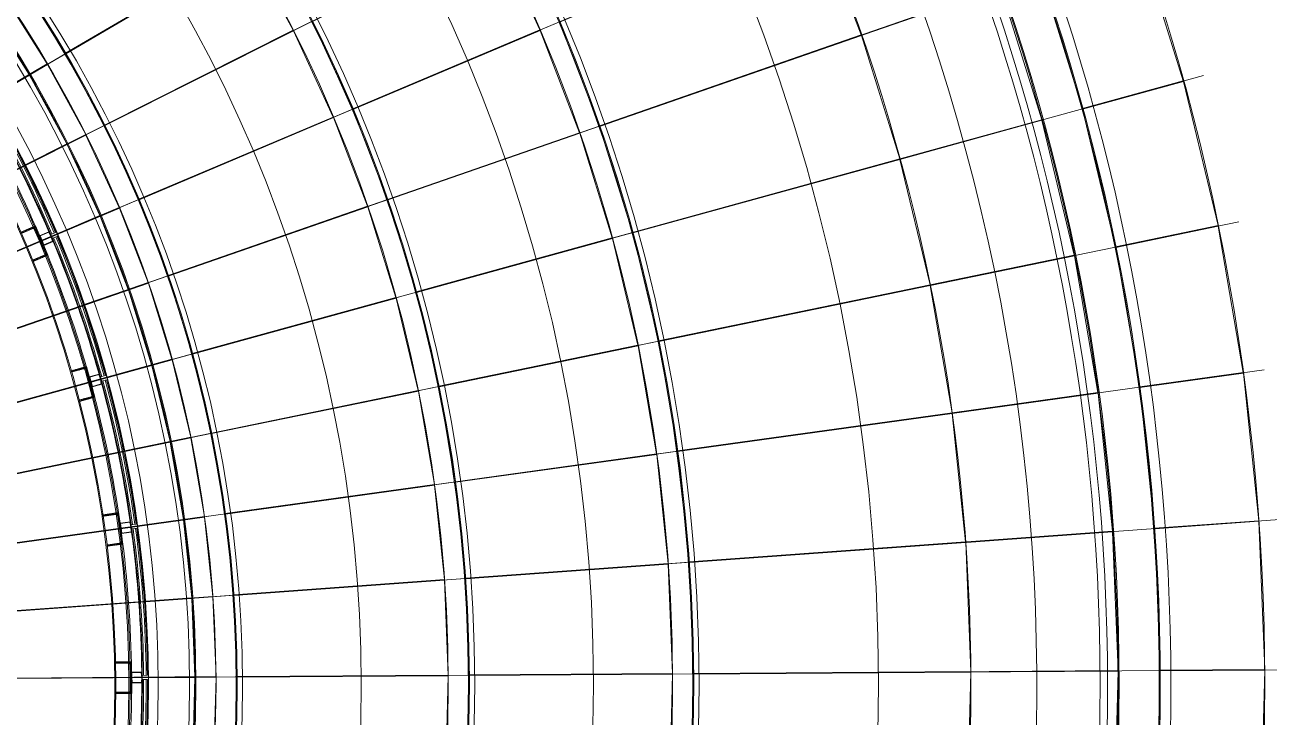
# Model space of a CAD drawing. Header units: millimetres. Extents: x 930469 to 1523124, y -120375 to 411163.
# Drawn here: x 1354716 to 1360609, y 197223 to 200500 of the extents above; entities that cross this region are included whole.
import ezdxf

# ---------------------------------------------------------------- set-up
doc = ezdxf.new("R2010")
doc.units = ezdxf.units.MM
doc.set_wipeout_variables(frame=1)
doc.linetypes.add('XREF HIEN TRANG$0$DASHED', pattern=[1.13, 0.75, -0.38])
for name, color, linetype, lineweight in [('DANCU', 8, 'Continuous', 0), ('XREF HIEN TRANG$0$CONGNGAM', 8, 'XREF HIEN TRANG$0$DASHED', 0), ('Xref Mat bang mai$0$KCS_HATCH', 8, 'Continuous', 0), ('Xref Mat bang mai$0$KCS_STEEL', 8, 'Continuous', 0), ('Xref Mat bang mai$0$MANH', 8, 'Continuous', 0), ('Xref Mat bang mai$0$S02_Text and Symbol', 8, 'Continuous', 0), ('Xref Mat bang mai$0$TA1-Hatch', 8, 'Continuous', 0), ('Xref Mat bang mai$0$TA1-KhungNhom', 8, 'Continuous', 0), ('Xref Mat bang mai$0$TA1-ThepHinh', 8, 'Continuous', 0), ('Xref Mat bang mai$0$TA1-TimTruc', 8, 'Continuous', 0), ('Xref Mat bang mai$0$Xref chi tiet cua$0$Glass', 8, 'Continuous', 0)]:
    doc.layers.add(name, color=color, linetype=linetype, lineweight=lineweight)

# ---------------------------------------------------------------- blocks, each defined once
blk = doc.blocks.new('Xref Mat bang mai$0$U-150x75x6.5')
at = {"layer": 'Xref Mat bang mai$0$KCS_HATCH'}
h = blk.add_hatch(dxfattribs=at)
h.set_pattern_fill('ANSI33', color=256, scale=30)
h.set_pattern_definition([(45, (-403158.722, -1469429.1734), (-5.30330086, 5.30330086), []), (45, (-403153.419, -1469429.1734), (-5.30330086, 5.30330086), [3.75, -1.875])])
edge = h.paths.add_edge_path()
edge.add_arc((71.7, 71.7), 3.25, 270, 360)
edge.add_line((75, 71.7), (75, 75))
edge.add_line((75, 75), (0, 75))
edge.add_line((0, 75), (0, -75))
edge.add_line((0, -75), (75, -75))
edge.add_line((75, -75), (75, -71.8))
edge.add_arc((71.7, -71.8), 3.25, 0, 90)
edge.add_line((71.7, -68.5), (16.5, -68.5))
edge.add_arc((16.5, -58.5), 10, 180, 270, ccw=False)
edge.add_line((6.5, -58.5), (6.5, 58.5))
edge.add_arc((16.5, 58.5), 10, 90, 180, ccw=False)
edge.add_line((16.5, 68.5), (71.7, 68.5))
at = {"layer": 'Xref Mat bang mai$0$KCS_STEEL', "ltscale": 300}
blk.add_lwpolyline([(71.7, 68.5, 0.414214), (75, 71.7), (75, 75), (0, 75), (0, -75), (75, -75), (75, -71.8, 0.414214), (71.7, -68.5), (16.5, -68.5, -0.414214), (6.5, -58.5), (6.5, 58.5, -0.414214), (16.5, 68.5)], format="xyb", close=True, dxfattribs=at)
at = {"layer": 'Xref Mat bang mai$0$TA1-TimTruc', "ltscale": 100}
blk.add_lwpolyline([(-100, 0), (175, 0)], dxfattribs=at)
blk = doc.blocks.new('Xref Mat bang mai$0$Khungnhom-mb')
at = {"layer": 'Xref Mat bang mai$0$TA1-KhungNhom'}
for points in [[(0, 0), (15.2, 19.8), (-22.9, 49.1), (-39.7, 30.4)], [(-1.6, 1.2), (12.4, 19.5), (-22.6, 46.3), (-38.1, 29.2)]]:
    blk.add_lwpolyline(points, dxfattribs=at)
at = {"layer": 'Xref Mat bang mai$0$TA1-TimTruc', "ltscale": 10}
blk.add_lwpolyline([(-59.5, 45.7), (19.8, -15.2)], dxfattribs=at)
blk = doc.blocks.new('Xref Mat bang mai$0$VKcong-dot1')
at = {"layer": 'Xref Mat bang mai$0$TA1-KhungNhom'}
for points in [[(534, 1024, 0.031352), (-32, 43.6)], [(573.9, 997.3, 0.031344), (11.1, 22.4, 0.030921)]]:
    blk.add_lwpolyline(points, format="xyb", dxfattribs=at)
at = {"layer": 'Xref Mat bang mai$0$Xref chi tiet cua$0$Glass'}
blk.add_lwpolyline([(539.9, 1038.1, 0.032183), (-41.3, 31.5), (-62.8, 42.1, -0.032184), (519.9, 1051.5), (539.9, 1038.1)], format="xyb", dxfattribs=at)
for radius, start, end in [(9056.5, 146.31326, 153.68674), (9044.5, 146.31335, 153.68665)]:
    blk.add_arc((8060.6, -3975.1), radius, start, end, dxfattribs=at)
at = {"layer": 'Xref Mat bang mai$0$TA1-KhungNhom', "extrusion": (0, 0, -1), "zscale": -0.9999999999999997, "rotation": 251.2499999478346}
blk.add_blockref('Xref Mat bang mai$0$Khungnhom-mb', (-587.8, 1018.1), dxfattribs=at)
at = {"layer": 'Xref Mat bang mai$0$TA1-KhungNhom', "extrusion": (0, 0, -1), "xscale": -0.9999999999999999, "zscale": -0.9999999999999999, "rotation": 348.7500000521787}
blk.add_blockref('Xref Mat bang mai$0$Khungnhom-mb', (0, 0), dxfattribs=at)
blk = doc.blocks.new('Xref Mat bang mai$0$B11')
at = {"layer": 'Xref Mat bang mai$0$MANH', "ltscale": 500}
for points in [[(8093.3, -4268.5, 0.247547), (8093.3, 4268.5), (8570, 4543.7, -0.248699), (8570, -4543.7)], [(7096.6, 3693.1, -0.244629), (7096.6, -3693.1), (7746.7, -4068.4, 0.246619), (7746.7, 4068.4)]]:
    blk.add_lwpolyline(points, format="xyb", close=True, dxfattribs=at)
at = {"layer": 'Xref Mat bang mai$0$MANH'}
for points in [[(8585.8, 2916.1), (9549.3, 3243.1), (9317.9, 3858), (8377.9, 3468.6)], [(9739.7, 3304.6), (10208.4, 3463.7), (10412.3, 2791.5), (9934.2, 2663.4)], [(8586.8, 2913.2), (9550.3, 3240.3), (9741, 2611.6), (8758.1, 2348.3)], [(10087.1, 2008), (10572.6, 2104.5), (10413.1, 2788.6), (9934.9, 2660.5)], [(8893, 1770.5), (9890.9, 1969), (9741.8, 2608.7), (8758.9, 2345.4)], [(10087.7, 2005), (10573.2, 2101.6), (10687.6, 1408.6), (10196.8, 1343.9)], [(8893.6, 1767.5), (9891.5, 1966), (9998.5, 1317.8), (8989.7, 1185)], [(10262.9, 674.2), (10756.8, 706.5), (10688, 1405.6), (10197.2, 1341)], [(9048, 594.5), (10063.3, 661.1), (9998.9, 1314.9), (8990.1, 1182.1)], [(9048.2, 591.5), (10063.5, 658.1), (10085, 1.5), (9067.5, 1.5)], [(10263.1, 671.2), (10757, 703.5), (10780, 1.5), (10285, 1.5)], [(9048.2, -591.5), (10063.5, -658.1), (10085, -1.5), (9067.5, -1.5)], [(10263.1, -671.2), (10757, -703.5), (10780, -1.5), (10285, -1.5)]]:
    blk.add_lwpolyline(points, close=True, dxfattribs=at)
at = {"layer": 'Xref Mat bang mai$0$MANH', "ltscale": 200}
for points in [[(8586.3, 2914.7), (10302.6, 3497.3)], [(10509.3, 2816), (8758.5, 2346.8)], [(10670.9, 2122.6), (8893.3, 1769)], [(10786.9, 1420.1), (8989.9, 1183.5)], [(9048.1, 593), (10856.7, 711.6)], [(10880, 0), (9067.5, 0)]]:
    blk.add_lwpolyline(points, dxfattribs=at)
at = {"layer": 'Xref Mat bang mai$0$MANH', "ltscale": 50}
for radius in [10780, 10285, 10085, 9067.5]:
    blk.add_circle((0, 0), radius, dxfattribs=at)
at = {"layer": 'Xref Mat bang mai$0$MANH'}
for radius in [10335, 10280, 10090, 10035, 9114, 8907.5]:
    blk.add_circle((0, 0), radius, dxfattribs=at)
at = {"layer": 'Xref Mat bang mai$0$MANH', "ltscale": 500}
blk.add_circle((0, 0), 10000, dxfattribs=at)
at = {"layer": 'Xref Mat bang mai$0$MANH', "ltscale": 300}
for radius in [8950, 7600, 6500, 5400]:
    blk.add_circle((0, 0), radius, dxfattribs=at)
at = {"layer": 'Xref Mat bang mai$0$MANH', "ltscale": 200}
for radius in [8912.5, 7700]:
    blk.add_circle((0, 0), radius, dxfattribs=at)
blk.add_arc((0, 0), 9037.5, 151.1184, 148.8816, dxfattribs=at)
at = {"layer": 'Xref Mat bang mai$0$MANH', "ltscale": 500}
blk.add_arc((0, 0), 7685, 331.1184, 28.8816, dxfattribs=at)
at = {"layer": 'Xref Mat bang mai$0$MANH', "xscale": -1}
for name, p, rotation in [('Xref Mat bang mai$0$VKcong-dot1', (8510.5, 2888.9), 352.4999995140803), ('Xref Mat bang mai$0$U-150x75x6.5', (8510.5, 2888.9), 18.75000111091301), ('Xref Mat bang mai$0$U-150x75x6.5', (8814.8, 1753.4), 11.25000107619753), ('Xref Mat bang mai$0$VKcong-dot1', (8968.3, 587.8), 337.4999994446617)]:
    blk.add_blockref(name, p, dxfattribs=dict(at, rotation=rotation))
at = {"layer": 'Xref Mat bang mai$0$MANH'}
for name, p, rotation in [('Xref Mat bang mai$0$VKcong-dot1', (8510.5, 2888.9), 225.0000027078825), ('Xref Mat bang mai$0$U-150x75x6.5', (8968.3, 587.8), 183.7500010416191), ('Xref Mat bang mai$0$VKcong-dot1', (8968.3, 587.8), 210.0000009720759)]:
    blk.add_blockref(name, p, dxfattribs=dict(at, rotation=rotation))
blk = doc.blocks.new('Xref Mat bang mai$0$VKcong-dot2')
at = {"layer": 'Xref Mat bang mai$0$TA1-KhungNhom'}
for radius, start, end in [(7623, 135.18788, 142.31212), (7575, 135.18909, 142.31091)]:
    blk.add_arc((6009.7, -4611.4), radius, start, end, dxfattribs=at)
at = {"layer": 'Xref Mat bang mai$0$Xref chi tiet cua$0$Glass'}
for points in [[(593.2, 790.9), (610.2, 774)], [(-53.4, 53.6), (-34.4, 39)]]:
    blk.add_lwpolyline(points, dxfattribs=at)
for radius, start, end in [(7650, 135.0749, 142.4251), (7644, 135.07496, 142.42504), (7632, 135.07507, 142.42493), (7626, 135.07513, 142.42487)]:
    blk.add_arc((6009.7, -4611.4), radius, start, end, dxfattribs=at)
at = {"layer": 'Xref Mat bang mai$0$TA1-KhungNhom', "xscale": -0.9999999999999998, "rotation": 97.50000000006648}
blk.add_blockref('Xref Mat bang mai$0$Khungnhom-mb', (653.3, 745), dxfattribs=at)
at = {"layer": 'Xref Mat bang mai$0$TA1-KhungNhom'}
blk.add_blockref('Xref Mat bang mai$0$Khungnhom-mb', (0, 0), dxfattribs=at)
blk = doc.blocks.new('Xref Mat bang mai$0$DamChinh-MB-Catdot2')
at = {"layer": 'Xref Mat bang mai$0$TA1-Hatch'}
h = blk.add_hatch(dxfattribs=at)
h.set_pattern_fill('ANSI31', color=256, scale=20, angle=30)
h.set_pattern_definition([(75, (-503943.2397, -1398710.1001), (-2.4148145657, 0.6470476128), [])])
edge = h.paths.add_edge_path()
edge.add_line((931.1, -542.1), (294.2, -174.4))
edge.add_arc((6490.9, -3747.5), 7153, 150.03124, 151.20159)
edge.add_line((222.5, -301.7), (204.9, -291.5))
edge.add_arc((6490.9, -3747.5), 7173.4, 148.80182, 151.19818, ccw=False)
edge.add_line((354.9, -31.7), (372.5, -41.9))
edge.add_arc((6490.9, -3747.5), 7153, 148.79841, 149.96876)
edge.add_line((298.1, -167.6), (935, -535.3))
edge.add_arc((6490.9, -3747.5), 6417.6, 148.6607, 149.96518, ccw=False)
edge.add_line((1009.5, -409.7), (1026.3, -419.4))
edge.add_arc((6490.9, -3747.5), 6398.2, 148.65664, 151.34336)
edge.add_line((876.3, -679.2), (859.5, -669.5))
edge.add_arc((6490.9, -3747.5), 6417.6, 150.03482, 151.3393, ccw=False)
h = blk.add_hatch(dxfattribs=at)
h.set_pattern_fill('ANSI33', color=256, scale=20, angle=30)
h.set_pattern_definition([(75, (-503943.2397, -1398710.1), (-4.829629131, 1.294095226), []), (75, (-503940.178, -1398708.3324), (-4.829629131, 1.294095226), [2.5, -1.25])])
edge = h.paths.add_edge_path()
edge.add_arc((6490.9, -3747.5), 7092.9, 150.0315, 151.21177, ccw=False)
edge.add_line((346.3, -204.4), (358.7, -211.6))
edge.add_arc((6490.9, -3747.5), 7078.5, 150.03157, 151.21424)
edge.add_line((287, -338.9), (274.6, -331.7))
edge = h.paths.add_edge_path()
edge.add_line((362.6, -204.9), (350.2, -197.7))
edge.add_arc((6490.9, -3747.5), 7092.9, 148.78823, 149.9685, ccw=False)
edge.add_line((424.6, -71.9), (437, -79.1))
edge.add_arc((6490.9, -3747.5), 7078.5, 148.78576, 149.96843)
at = {"layer": 'Xref Mat bang mai$0$TA1-ThepHinh', "ltscale": 500}
for p, q in [((354.9, -31.7), (76.3, 129.2)), ((424.6, -71.9), (372.5, -41.9)), ((739.8, -253.9), (437, -79.1)), ((204.9, -291.5), (-73.7, -130.7)), ((274.6, -331.7), (222.5, -301.7)), ((589.8, -513.7), (287, -338.9))]:
    blk.add_line(p, q, dxfattribs=at)
at = {"layer": 'Xref Mat bang mai$0$TA1-ThepHinh'}
for points in [[(931.1, -542.1), (294.2, -174.4, 0.005107), (222.5, -301.7), (204.9, -291.5, -0.010457), (354.9, -31.7), (372.5, -41.9, 0.005107), (298.1, -167.6), (935, -535.3, -0.005692), (1009.5, -409.7), (1026.3, -419.4, 0.011724), (876.3, -679.2), (859.5, -669.5, -0.005692), (931.1, -542.1)], [(274.6, -331.7, -0.00515), (346.3, -204.4), (358.7, -211.6, 0.00516), (287, -338.9), (274.6, -331.7)]]:
    blk.add_lwpolyline(points, format="xyb", dxfattribs=at)
blk.add_lwpolyline([(362.6, -204.9), (350.2, -197.7, -0.00515), (424.6, -71.9), (437, -79.1, 0.00516)], format="xyb", close=True, dxfattribs=at)
at = {"layer": 'Xref Mat bang mai$0$TA1-ThepHinh', "ltscale": 500}
for points in [[(665.3, -379.6, -0.005428), (739.8, -253.9), (1009.5, -409.7)], [(661.4, -386.4, 0.005428), (589.8, -513.7), (859.5, -669.5)]]:
    blk.add_lwpolyline(points, format="xyb", dxfattribs=at)
blk = doc.blocks.new('Xref Mat bang mai$0$B22')
blk.add_wipeout([(-3017.5, 8889.3), (-2431.1, 9067.2), (-1829.9, 9207.4), (-1226.8, 9307), (-612.5, 9367.5), (1.5, 9387.5), (615.5, 9367.3), (1226.8, 9307), (1832.9, 9206.8), (2423, 9048.7), (3016.1, 8889.8), (3591.7, 8673.3), (4150.6, 8420.1), (4692.5, 8130.6), (5216.7, 7804.6), (5714.1, 7448.2), (6190.7, 7056.9), (6639, 6636.9), (7058.9, 6188.5), (7448.5, 5713.6), (7804.6, 5216.7), (8129.1, 4695), (8418.7, 4153.3), (8673.5, 3591.1), (8889.8, 3016.1), (9067.2, 2431.1), (9206.8, 1832.9), (9307.4, 1223.8), (9367.5, 612.5), (9387.5, -1.5), (9367.5, -612.5), (9307, -1226.8), (9207.4, -1829.9), (9068, -2428.2), (8888.8, -3018.9), (8655, -3583.4), (8418.7, -4153.3), (8129.1, -4695), (7805.4, -5215.4), (7448.5, -5713.6), (7056.9, -6190.7), (6636.9, -6639), (6188.5, -7058.9), (5713, -7448.9), (5214.2, -7806.3), (4695, -8129.1), (4150.6, -8420.1), (3593.8, -8672.3), (3016.1, -8889.8), (2431.1, -9067.2), (1829.9, -9207.4), (1226.8, -9307), (615.5, -9367.3), (-1.5, -9387.5), (-612.5, -9367.5), (-1227.5, -9306.9), (-1829.9, -9207.4), (-2431.1, -9067.2), (-3018.9, -8888.8), (-3591.1, -8673.5), (-4153.3, -8418.7), (-4695, -8129.1), (-5203.1, -7789.6), (-5691.5, -7414.8), (-6190.7, -7056.9), (-6624.9, -6622.8), (-7026.9, -6164.4), (-7448.5, -5713.6), (-7789.6, -5203.1), (-8094.5, -4675.1), (-8420.1, -4150.6), (-8673.5, -3591.1), (-8888.8, -3018.9), (-9047.7, -2425.9), (-9207.4, -1829.9), (-9307, -1226.8), (-9367.5, -612.5), (-9387.5, -1.5), (-9367.3, 615.5), (-9307.4, 1223.8), (-9206.8, 1832.9), (-9068, 2428.2), (-8889.8, 3016.1), (-8672.3, 3593.8), (-8418.7, 4153.3), (-8129.1, 4695), (-7806.3, 5214.2), (-7446.7, 5715.9), (-7058.9, 6188.5), (-6636.9, 6639), (-6188.5, 7058.9), (-5713.6, 7448.5), (-5215.4, 7805.5), (-4692.5, 8130.6), (-4150.6, 8420.1), (-3591.1, 8673.5)]).dxf.layer = 'Xref Mat bang mai$0$MANH'
at = {"layer": 'Xref Mat bang mai$0$MANH', "ltscale": 300}
for points in [[(8765.3, 3630.7), (6836.7, 2831.9)], [(9164.2, 2455.5), (7147.9, 1915.3)], [(9406.3, 1238.4), (7336.7, 965.9)], [(9487.5, 0), (7400, 0)]]:
    blk.add_lwpolyline(points, dxfattribs=at)
at = {"layer": 'Xref Mat bang mai$0$MANH'}
for points in [[(7646, 2597), (8888.8, 3018.9), (8673.5, 3591.1), (7460.9, 3088.8)], [(7072.9, 2928.1), (7276.1, 3012.2), (7456.6, 2532.8), (7248.3, 2462)], [(7646.9, 2594.2), (8889.8, 3016.1), (9067.2, 2431.1), (7799.5, 2091.4)], [(7393.8, 1982.7), (7606.3, 2039.6), (7457.6, 2529.9), (7249.2, 2459.2)], [(9206.8, 1832.9), (7919.5, 1576.8), (7800.2, 2088.5), (9068, 2428.2)], [(9207.4, 1829.9), (7920.1, 1573.9), (8005.7, 1055.5), (9307, 1226.8)], [(8057.6, 529.6), (9367.3, 615.5), (9307.4, 1223.8), (8006.1, 1052.5)], [(7589.7, 997.7), (7807.8, 1026.4), (7858, 516.5), (7638.5, 502.2)], [(8057.8, 526.6), (9367.5, 612.5), (9387.5, 1.5), (8075, 1.5)], [(7655, 1.5), (7875, 1.5), (7858.2, 513.6), (7638.7, 499.2)], [(9367.5, -612.5), (8057.8, -526.6), (8075, -1.5), (9387.5, -1.5)]]:
    blk.add_lwpolyline(points, close=True, dxfattribs=at)
for points in [[(6866.2, 3384.4), (7071.7, 2930.8), (7275, 3015), (7063.5, 3481.7), (6866.2, 3384.4)], [(7507.6, 1494.9), (7394.6, 1979.8), (7607.1, 2036.8), (7723.4, 1537.8), (7507.6, 1494.9)], [(7508.2, 1491.9), (7589.3, 1000.7), (7807.4, 1029.4), (7724, 1534.9), (7508.2, 1491.9)], [(7638.7, -499.2), (7655, -1.5), (7875, -1.5), (7858.2, -513.6), (7638.7, -499.2)]]:
    blk.add_lwpolyline(points, dxfattribs=at)
at = {"layer": 'Xref Mat bang mai$0$MANH', "ltscale": 200}
for points in [[(8984, 3049.7), (7007.3, 2378.7)], [(9305.2, 1850.9), (7257.8, 1443.7)], [(9467.2, 620.5), (7384.2, 484)]]:
    blk.add_lwpolyline(points, dxfattribs=at)
at = {"layer": 'Xref Mat bang mai$0$MANH', "ltscale": 50}
for radius in [9387.5, 9387.5, 8075, 7875, 7655]:
    blk.add_circle((0, 0), radius, dxfattribs=at)
at = {"layer": 'Xref Mat bang mai$0$MANH', "ltscale": 300}
for radius in [8950, 7600, 7575, 6500, 5400]:
    blk.add_circle((0, 0), radius, dxfattribs=at)
at = {"layer": 'Xref Mat bang mai$0$MANH'}
for radius in [8100, 8070, 7880, 7850, 7701.5]:
    blk.add_circle((0, 0), radius, dxfattribs=at)
at = {"layer": 'Xref Mat bang mai$0$MANH', "ltscale": 200}
for radius in [7625, 7500]:
    blk.add_circle((0, 0), radius, dxfattribs=at)
at = {"layer": 'Xref Mat bang mai$0$MANH', "ltscale": 100}
blk.add_circle((0, 0), 7568.5, dxfattribs=at)
at = {"layer": 'Xref Mat bang mai$0$MANH', "ltscale": 500}
blk.add_circle((0, 0), 7495, dxfattribs=at)
at = {"layer": 'Xref Mat bang mai$0$MANH', "xscale": -1}
blk.add_blockref('Xref Mat bang mai$0$DamChinh-MB-Catdot2', (6490.9, 3747.5), dxfattribs=at)
for name, p, rotation in [('Xref Mat bang mai$0$VKcong-dot2', (6998.4, 2898.8), 345.0000084464299), ('Xref Mat bang mai$0$U-150x75x6.5', (6998.4, 2898.8), 22.49999946239412), ('Xref Mat bang mai$0$VKcong-dot2', (7510.2, 988.7), 330.000009324311), ('Xref Mat bang mai$0$U-150x75x6.5', (7316.9, 1960.6), 14.99999942769103), ('Xref Mat bang mai$0$U-150x75x6.5', (7510.2, 988.7), 7.499999392985615), ('Xref Mat bang mai$0$VKcong-dot2', (7510.2, -988.7), 315.0000104304407)]:
    blk.add_blockref(name, p, dxfattribs=dict(at, rotation=rotation))
at = {"layer": 'Xref Mat bang mai$0$MANH'}
for name, p, rotation in [('Xref Mat bang mai$0$VKcong-dot2', (6998.4, 2898.8), 240.0000087730046), ('Xref Mat bang mai$0$VKcong-dot2', (7510.2, 988.7), 225.0000098791344), ('Xref Mat bang mai$0$U-150x75x6.5', (7575, 0), 179.9999993582796)]:
    blk.add_blockref(name, p, dxfattribs=dict(at, rotation=rotation))
blk = doc.blocks.new('Xref Mat bang mai$0$VKcong-dot3')
at = {"layer": 'Xref Mat bang mai$0$TA1-KhungNhom'}
for radius, start, end in [(6560.5, 153.96829, 161.03171), (6512.5, 153.96994, 161.03006)]:
    blk.add_arc((6166.9, -2093.4), radius, start, end, dxfattribs=at)
at = {"layer": 'Xref Mat bang mai$0$Xref chi tiet cua$0$Glass'}
for points in [[(254.3, 811.2), (275.8, 800.6)], [(-67.8, 33.6), (-45.1, 25.9)]]:
    blk.add_lwpolyline(points, dxfattribs=at)
for radius, start, end in [(6587.5, 153.83698, 161.16302), (6581.5, 153.83706, 161.16294), (6569.5, 153.83721, 161.16279), (6563.5, 153.83729, 161.16271)]:
    blk.add_arc((6166.9, -2093.4), radius, start, end, dxfattribs=at)
at = {"layer": 'Xref Mat bang mai$0$TA1-KhungNhom', "extrusion": (0, 0, -1), "zscale": -1, "rotation": 243.7500000528138}
blk.add_blockref('Xref Mat bang mai$0$Khungnhom-mb', (-326, 787), dxfattribs=at)
at = {"layer": 'Xref Mat bang mai$0$TA1-KhungNhom', "extrusion": (0, 0, -1), "xscale": -1, "zscale": -1, "rotation": 341.2499999818618}
blk.add_blockref('Xref Mat bang mai$0$Khungnhom-mb', (0, 0), dxfattribs=at)
blk = doc.blocks.new('Xref Mat bang mai$0$DamChinh-MB-Catdot3')
at = {"layer": 'Xref Mat bang mai$0$TA1-Hatch'}
h = blk.add_hatch(dxfattribs=at)
h.set_pattern_fill('ANSI31', color=256, scale=20, angle=30)
h.set_pattern_definition([(75, (-504863.3916, -1358178.85), (-2.4148145657, 0.6470476128), [])])
edge = h.paths.add_edge_path()
edge.add_line((347.9, -196.3), (1026.3, -588))
edge.add_arc((5570.7, -3216.3), 5249.7, 148.36266, 149.95744, ccw=False)
edge.add_line((1101.2, -462.6), (1122, -474.6))
edge.add_arc((5570.7, -3216.3), 5225.6, 148.35512, 151.64488)
edge.add_line((972, -734.4), (951.2, -722.4))
edge.add_arc((5570.7, -3216.3), 5249.7, 150.04256, 151.63734, ccw=False)
edge.add_line((1022.4, -594.8), (344, -203.1))
edge.add_arc((5570.7, -3216.3), 6033.1, 150.03704, 151.42469)
edge.add_line((272.5, -330.6), (253.1, -319.3))
edge.add_arc((5570.7, -3216.3), 6055.5, 148.5806, 151.4194, ccw=False)
edge.add_line((403.1, -59.5), (422.5, -70.7))
edge.add_arc((5570.7, -3216.3), 6033.1, 148.57531, 149.96296)
at = {"layer": 'Xref Mat bang mai$0$TA1-ThepHinh', "ltscale": 500}
for p, q in [((403.1, -59.5), (76.5, 129)), ((253.1, -319.3), (-73.5, -130.8))]:
    blk.add_line(p, q, dxfattribs=at)
at = {"layer": 'Xref Mat bang mai$0$TA1-ThepHinh'}
blk.add_lwpolyline([(347.9, -196.3), (1026.3, -588, -0.006959), (1101.2, -462.6), (1122, -474.6, 0.014355), (972, -734.4), (951.2, -722.4, -0.006959), (1022.4, -594.8), (344, -203.1, 0.006055), (272.5, -330.6), (253.1, -319.3, -0.012387), (403.1, -59.5), (422.5, -70.7, 0.006055)], format="xyb", close=True, dxfattribs=at)
at = {"layer": 'Xref Mat bang mai$0$TA1-ThepHinh', "ltscale": 500}
for points in [[(422.5, -70.7), (625.4, -187.9)], [(272.5, -330.6), (475.4, -447.7)]]:
    blk.add_lwpolyline(points, dxfattribs=at)
for points in [[(1101.2, -462.6), (625.4, -187.9, 0.006299), (550.7, -313.4)], [(951.2, -722.4), (475.4, -447.7, -0.006299), (546.8, -320.2)]]:
    blk.add_lwpolyline(points, format="xyb", dxfattribs=at)
blk = doc.blocks.new('Xref Mat bang mai$0$B33')
blk.add_wipeout([(-1039.5, 7907), (-523.1, 7957.8), (-1.5, 7975), (521.6, 7957.9), (1038.9, 7907), (1554.4, 7822.1), (2062.6, 7703.6), (2562.1, 7552.2), (3050, 7368.7), (3525.9, 7153.2), (3988.8, 6905.8), (4431.9, 6630.1), (4853.7, 6327.9), (5257.2, 5996.9), (5640.3, 5638.2), (5994.9, 5259.4), (6327.9, 4853.7), (6630.1, 4431.9), (6905.9, 3988.8), (7151.9, 3528.6), (7367.4, 3053.3), (7552.2, 2562.1), (7702.9, 2065.5), (7822.1, 1553.8), (7907, 1039.5), (7958, 520.1), (7975, 1.5), (7957.8, -523.1), (7906.8, -1040.9), (7822.1, -1554.4), (7703.6, -2062.6), (7551.3, -2564.9), (7367.4, -3053.3), (7153.2, -3525.9), (6907.6, -3985.7), (6630.1, -4431.9), (5996.9, -5257.2), (5638.1, -5640.2), (5258.3, -5995.9), (4853.7, -6327.9), (4429, -6632.1), (3988.8, -6905.8), (3528.6, -7151.9), (3050.5, -7368.5), (2562.1, -7552.2), (2062.6, -7703.6), (1554.4, -7822.1), (1042.4, -7906.6), (520.1, -7958), (-1.5, -7975), (-522, -7940.9), (-1042.4, -7906.6), (-1557.3, -7821.5), (-2062.6, -7703.6), (-2564.9, -7551.3), (-3050.5, -7368.5), (-3528.6, -7151.9), (-3977.7, -6892.6), (-4431.9, -6630.1), (-5257.2, -5996.9), (-5640.2, -5638.1), (-5997, -5257.2), (-6327.9, -4853.7), (-6631.8, -4429.4), (-6905.8, -3988.8), (-7153.2, -3525.9), (-7351.7, -3046.8), (-7551.8, -2563.5), (-7703.6, -2062.6), (-7821.5, -1557.3), (-7906.6, -1042.4), (-7957.8, -523.1), (-7957.8, -1.5), (-7958, 520.1), (-7906.6, 1042.4), (-7822.1, 1554.4), (-7687.1, 2058.2), (-7552.2, 2562.1), (-7367.4, 3053.3), (-7151.9, 3528.6), (-6907.3, 3986.2), (-6631.8, 4429.4), (-6326.1, 4856.1), (-5996.9, 5257.2), (-5638.1, 5640.2), (-5259.4, 5994.9), (-4853.7, 6327.9), (-4429.4, 6631.8), (-3986.2, 6907.3), (-3525.9, 7153.2), (-3095.8, 7349.6), (-2562.1, 7552.2), (-2065.5, 7702.9), (-1554.4, 7822.1)]).dxf.layer = 'Xref Mat bang mai$0$MANH'
at = {"layer": 'Xref Mat bang mai$0$MANH', "ltscale": 300}
for points in [[(7242.2, 3571.5), (5683.9, 2803)], [(7646.5, 2595.6), (6001.2, 2037.1)], [(7919.8, 1575.4), (6215.7, 1236.4)], [(8057.7, 528.1), (6323.9, 414.5)]]:
    blk.add_lwpolyline(points, dxfattribs=at)
at = {"layer": 'Xref Mat bang mai$0$MANH'}
for points in [[(7153.2, 3525.9), (7367.4, 3053.3), (6478.1, 2685), (6290, 3100.2), (7153.2, 3525.9)], [(5912, 2917.1), (6109.3, 3014.4), (5900.5, 3405), (5710, 3295), (5912, 2917.1)], [(5913.3, 2914.4), (6110.6, 3011.7), (6293.4, 2608.4), (6090.1, 2524.2), (5913.3, 2914.4)], [(7368.5, 3050.5), (6479.3, 2682.2), (6639.9, 2255.5), (7551.3, 2564.9), (7368.5, 3050.5)], [(6242.2, 2120.5), (6450.5, 2191.2), (6294.5, 2605.6), (6091.2, 2521.5), (6242.2, 2120.5)], [(7702.9, 2065.5), (6773.2, 1816.4), (6640.8, 2252.7), (7552.2, 2562.1), (7702.9, 2065.5)], [(6243.1, 2117.7), (6451.4, 2188.4), (6580, 1764.7), (6367.5, 1707.7), (6243.1, 2117.7)], [(7821.5, 1557.3), (7703.6, 2062.6), (6773.9, 1813.5), (6877.5, 1369.5), (7821.5, 1557.3)], [(6465.5, 1287.6), (6681.3, 1330.5), (6580.8, 1761.8), (6368.3, 1704.8), (6465.5, 1287.6)], [(7822.1, 1554.4), (7906.6, 1042.4), (6952.3, 916.8), (6878, 1366.6), (7822.1, 1554.4)], [(6466.1, 1284.7), (6681.9, 1327.6), (6754, 890.7), (6535.9, 862), (6466.1, 1284.7)], [(7907, 1039.5), (6952.7, 913.8), (6997.4, 460.1), (7957.8, 523.1), (7907, 1039.5)], [(6578.3, 432.7), (6797.8, 447.1), (6754.4, 887.7), (6536.3, 859), (6578.3, 432.7)], [(7975, 1.5), (7012.5, 1.5), (6997.6, 457.1), (7958, 520.1), (7975, 1.5)], [(6578.5, 429.7), (6798, 444.1), (6812.5, 1.5), (6592.5, 1.5), (6578.5, 429.7)], [(6578.5, -429.7), (6798, -444.1), (6812.5, -1.5), (6592.5, -1.5), (6578.5, -429.7)], [(7958, -520.1), (7975, -1.5), (7012.5, -1.5), (6997.6, -457.1), (7958, -520.1)]]:
    blk.add_lwpolyline(points, dxfattribs=at)
at = {"layer": 'Xref Mat bang mai$0$MANH', "ltscale": 200}
for points in [[(7460.3, 3090.2), (5855.1, 2425.3)], [(7799.9, 2090), (6121.6, 1640.3)], [(8005.9, 1054), (6283.3, 827.2)], [(8075, 0), (6337.5, 0)]]:
    blk.add_lwpolyline(points, dxfattribs=at)
at = {"layer": 'Xref Mat bang mai$0$MANH', "ltscale": 50}
for radius in [7975, 7012.5, 6812.5, 6592.5]:
    blk.add_circle((0, 0), radius, dxfattribs=at)
at = {"layer": 'Xref Mat bang mai$0$MANH', "ltscale": 300}
for radius in [7600, 6500, 5400]:
    blk.add_circle((0, 0), radius, dxfattribs=at)
at = {"layer": 'Xref Mat bang mai$0$MANH'}
for radius in [7037.5, 7007.5, 6817.5, 6787.5, 6639]:
    blk.add_circle((0, 0), radius, dxfattribs=at)
at = {"layer": 'Xref Mat bang mai$0$MANH', "ltscale": 200}
for radius in [6562.5, 6437.5]:
    blk.add_circle((0, 0), radius, dxfattribs=at)
at = {"layer": 'Xref Mat bang mai$0$MANH', "ltscale": 100}
blk.add_circle((0, 0), 6506, dxfattribs=at)
at = {"layer": 'Xref Mat bang mai$0$MANH', "ltscale": 500}
blk.add_circle((0, 0), 6432.5, dxfattribs=at)
at = {"layer": 'Xref Mat bang mai$0$MANH', "xscale": -1}
for name, p, rotation in [('Xref Mat bang mai$0$VKcong-dot3', (5840.9, 2880.4), 7.500000131050584), ('Xref Mat bang mai$0$U-150x75x6.5', (5840.9, 2880.4), 26.25000003440939), ('Xref Mat bang mai$0$VKcong-dot3', (6387.4, 1270.5), 352.5000008180182), ('Xref Mat bang mai$0$VKcong-dot3', (6498.6, -425.9), 337.49999943967)]:
    blk.add_blockref(name, p, dxfattribs=dict(at, rotation=rotation))
blk.add_blockref('Xref Mat bang mai$0$DamChinh-MB-Catdot3', (5570.7, 3216.3), dxfattribs=at)
at = {"layer": 'Xref Mat bang mai$0$MANH'}
for name, p, rotation in [('Xref Mat bang mai$0$VKcong-dot3', (5840.9, 2880.4), 225.0000008504317), ('Xref Mat bang mai$0$U-150x75x6.5', (6166.9, 2093.4), 198.7499999997245), ('Xref Mat bang mai$0$U-150x75x6.5', (6387.4, 1270.5), 191.2499999650514), ('Xref Mat bang mai$0$VKcong-dot3', (6387.4, 1270.5), 209.9999994720835), ('Xref Mat bang mai$0$U-150x75x6.5', (6498.6, 425.9), 183.7499999303685)]:
    blk.add_blockref(name, p, dxfattribs=dict(at, rotation=rotation))
blk = doc.blocks.new('Xref Mat bang mai$0$VKcong-dot4')
at = {"layer": 'Xref Mat bang mai$0$TA1-KhungNhom'}
for radius, start, end in [(5460.6, 135.26225, 142.23775), (5412.6, 135.26464, 142.23536)]:
    blk.add_arc((4294, -3294.9), radius, start, end, dxfattribs=at)
at = {"layer": 'Xref Mat bang mai$0$Xref chi tiet cua$0$Glass'}
for points in [[(406.7, 578.2), (423.7, 561.3)], [(-53.4, 53.6), (-34.4, 39)]]:
    blk.add_lwpolyline(points, dxfattribs=at)
for radius, start, end in [(5487.5, 135.10441, 142.39559), (5481.5, 135.10453, 142.39548), (5469.5, 135.10476, 142.39525), (5463.5, 135.10487, 142.39513)]:
    blk.add_arc((4294, -3294.9), radius, start, end, dxfattribs=at)
at = {"layer": 'Xref Mat bang mai$0$TA1-KhungNhom', "extrusion": (0, 0, -1), "zscale": -1, "rotation": 262.4999983189637}
blk.add_blockref('Xref Mat bang mai$0$Khungnhom-mb', (-466.8, 532.3), dxfattribs=at)
at = {"layer": 'Xref Mat bang mai$0$TA1-KhungNhom', "extrusion": (0, 0, -1), "xscale": -1, "zscale": -1, "rotation": 1.681033152678424e-06}
blk.add_blockref('Xref Mat bang mai$0$Khungnhom-mb', (0, 0), dxfattribs=at)
blk = doc.blocks.new('Xref Mat bang mai$0$B44')
blk.add_wipeout([(450.6, 6897.8), (903.7, 6853.2), (1350, 6779.4), (1790.5, 6676.6), (2220.5, 6546.1), (2643.9, 6386.9), (3056, 6200.3), (3455, 5987.2), (3840.4, 5747.5), (4209.3, 5483.1), (4556.6, 5198.1), (4888.9, 4886.8), (5198.1, 4556.6), (5485, 4206.9), (5750, 3843.8), (5987.2, 3455), (6200.3, 3056), (6386.9, 2643.9), (6545.7, 2222), (6677.4, 1787.6), (6789.2, 1300), (6853.6, 900.8), (6897.8, 450.6), (6897.8, 1.5), (6897.8, -450.6), (6853.6, -900.8), (6764.8, -1347.1), (6677.4, -1787.6), (6545.2, -2223.4), (6385.7, -2646.7), (6200.3, -3056), (5974.2, -3447.5), (5750, -3836.5), (5485, -4206.9), (5196.1, -4558.9), (4888.9, -4886.8), (4558.9, -5196.1), (4206.9, -5485), (3839.1, -5748.4), (3455, -5987.2), (3058.7, -6199), (2646.7, -6385.7), (2220.5, -6546.1), (1790.5, -6676.6), (1350, -6779.4), (900.8, -6853.6), (453.6, -6897.6), (-1.5, -6912.5), (-453.6, -6897.6), (-903.7, -6853.2), (-1347.1, -6780), (-1790.5, -6676.6), (-2223.4, -6545.2), (-2643.9, -6386.9), (-3058.7, -6199), (-3457.5, -5985.7), (-3841.6, -5746.7), (-4197.9, -5473.3), (-4556.6, -5198.1), (-4888.9, -4886.8), (-5198.1, -4556.6), (-5471.5, -4200.3), (-5750, -3836.5), (-5985.7, -3457.5), (-6199, -3058.7), (-6386.9, -2643.9), (-6531.3, -2218.6), (-6677.4, -1787.6), (-6780.5, -1345.4), (-6853.2, -903.7), (-6897.8, -450.6), (-6912.5, 1.5), (-6897.8, 450.6), (-6853.2, 903.7), (-6779.4, 1350), (-6676.6, 1790.5), (-6546.1, 2220.5), (-6373.1, 2638.2), (-6173.6, 3042.8), (-5985.7, 3457.5), (-5734.5, 3833.5), (-5485, 4206.9), (-5196.1, 4558.9), (-4886.8, 4888.9), (-4556.6, 5198.1), (-4206.9, 5485), (-3839.1, 5748.4), (-3457.5, 5985.7), (-3056, 6200.3), (-2642.3, 6387.7), (-2220.5, 6546.1), (-1787.6, 6677.4), (-1350, 6779.4), (-903.7, 6853.2), (-454.1, 6897.6), (-1.5, 6912.5)]).dxf.layer = 'Xref Mat bang mai$0$MANH'
at = {"layer": 'Xref Mat bang mai$0$MANH'}
for points in [[(4916.9, 3283.6), (5748.4, 3839.1), (5985.7, 3457.5), (5119.6, 2957.5)], [(5302.1, 2616.4), (6199, 3058.7), (5987.2, 3455), (5121.1, 2955)], [(4946.4, 2857.5), (4750.6, 3172.4), (4567.7, 3050.2), (4755.9, 2747.5)], [(4947.9, 2855), (5122.7, 2527.9), (4925.4, 2430.6), (4757.4, 2745)], [(5599.2, 1899.1), (6546.1, 2220.5), (6676.6, 1790.5), (5710.6, 1531.7)], [(5517.5, 1480), (5409.8, 1834.8), (5201.5, 1764.1), (5305, 1423)], [(5798.6, 1154.9), (6779.4, 1350), (6677.4, 1787.6), (5711.4, 1528.8)], [(5518.2, 1477.1), (5602.4, 1115.9), (5386.7, 1073), (5305.7, 1420.1)], [(5899.9, 385.2), (6897.8, 450.6), (6912.5, 1.5), (5912.5, 1.5)], [(5712.5, 1.5), (5700.4, 372.1), (5480.8, 357.7), (5492.5, 1.5)], [(5712.5, -1.5), (5700.4, -372.1), (5480.8, -357.7), (5492.5, -1.5)], [(5899.9, -385.2), (6897.8, -450.6), (6912.5, -1.5), (5912.5, -1.5)]]:
    blk.add_lwpolyline(points, close=True, dxfattribs=at)
at = {"layer": 'Xref Mat bang mai$0$MANH', "ltscale": 300}
for points in [[(6073, 3506.3), (4535.8, 2618.8)], [(6478.7, 2683.6), (4838.8, 2004.3)], [(6773.6, 1815), (5059, 1355.6)], [(6952.5, 915.3), (5192.7, 683.6)], [(7012.5, 0), (5237.5, 0)]]:
    blk.add_lwpolyline(points, dxfattribs=at)
at = {"layer": 'Xref Mat bang mai$0$MANH', "ltscale": 200}
for points in [[(6289.3, 3101.5), (4697.4, 2316.5)], [(6640.3, 2254.1), (4959.5, 1683.5)], [(6877.8, 1368.1), (5136.9, 1021.8)], [(6997.5, 458.6), (5226.3, 342.5)]]:
    blk.add_lwpolyline(points, dxfattribs=at)
at = {"layer": 'Xref Mat bang mai$0$MANH'}
for points in [[(6385.7, 2646.7), (5461.9, 2264), (5303.4, 2613.7), (6200.3, 3056), (6385.7, 2646.7)], [(6386.9, 2643.9), (5463, 2261.2), (5598.2, 1901.9), (6545.2, 2223.4), (6386.9, 2643.9)], [(5277.1, 2187.5), (5073.8, 2103.3), (4926.7, 2427.9), (5124, 2525.2), (5277.1, 2187.5)], [(5278.2, 2184.7), (5075, 2100.5), (5200.5, 1766.9), (5408.9, 1837.6), (5278.2, 2184.7)], [(6853.2, 903.7), (5861.7, 773.2), (5799.2, 1152), (6780, 1347.1), (6853.2, 903.7)], [(5663.4, 747.1), (5445.3, 718.4), (5387.3, 1070.1), (5603, 1113), (5663.4, 747.1)], [(6853.6, 900.8), (5862.1, 770.2), (5899.7, 388.2), (6897.6, 453.6), (6853.6, 900.8)], [(5663.8, 744.1), (5445.7, 715.4), (5480.6, 360.7), (5700.2, 375.1), (5663.8, 744.1)]]:
    blk.add_lwpolyline(points, dxfattribs=at)
at = {"layer": 'Xref Mat bang mai$0$MANH', "ltscale": 50}
for radius in [6912.5, 5912.5, 5712.5, 5492.5]:
    blk.add_circle((0, 0), radius, dxfattribs=at)
at = {"layer": 'Xref Mat bang mai$0$MANH', "ltscale": 300}
for radius in [6500, 5400]:
    blk.add_circle((0, 0), radius, dxfattribs=at)
at = {"layer": 'Xref Mat bang mai$0$MANH'}
for radius in [5937.5, 5907.5, 5717.5, 5687.5, 5539]:
    blk.add_circle((0, 0), radius, dxfattribs=at)
at = {"layer": 'Xref Mat bang mai$0$MANH', "ltscale": 200}
for radius in [5462.5, 5337.5]:
    blk.add_circle((0, 0), radius, dxfattribs=at)
at = {"layer": 'Xref Mat bang mai$0$MANH', "ltscale": 100}
blk.add_circle((0, 0), 5406, dxfattribs=at)
at = {"layer": 'Xref Mat bang mai$0$MANH', "ltscale": 500}
blk.add_circle((0, 0), 5332.5, dxfattribs=at)
at = {"layer": 'Xref Mat bang mai$0$MANH', "xscale": -1}
for name, p, rotation in [('Xref Mat bang mai$0$VKcong-dot4', (5000.5, 2071.3), 345.0000000001538), ('Xref Mat bang mai$0$U-150x75x6.5', (5000.5, 2071.3), 22.50000050356311), ('Xref Mat bang mai$0$VKcong-dot4', (5366.2, 706.5), 329.9999968471377), ('Xref Mat bang mai$0$VKcong-dot4', (5366.2, -706.5), 314.9999968817729)]:
    blk.add_blockref(name, p, dxfattribs=dict(at, rotation=rotation))
at = {"layer": 'Xref Mat bang mai$0$MANH'}
for name, p, rotation in [('Xref Mat bang mai$0$VKcong-dot4', (5000.5, 2071.3), 239.9999968818104), ('Xref Mat bang mai$0$U-150x75x6.5', (5228.1, 1400.9), 195.0000005383089), ('Xref Mat bang mai$0$U-150x75x6.5', (5366.2, 706.5), 187.5000005730435), ('Xref Mat bang mai$0$VKcong-dot4', (5366.2, 706.5), 224.9999969164456), ('Xref Mat bang mai$0$U-150x75x6.5', (5412.5, 0), 180.0000006077766)]:
    blk.add_blockref(name, p, dxfattribs=dict(at, rotation=rotation))
blk = doc.blocks.new('Xref Mat bang mai$0$b55')
at = {"layer": 'Xref Mat bang mai$0$MANH'}
for points in [[(4188.6, 2420), (5033, 2907.5), (4833.8, 3228), (4023.1, 2686.3)], [(4190.1, 2417.5), (5034.5, 2905), (5212.4, 2572.1), (4338, 2140.9)], [(4468.7, 1852.6), (4339.3, 2138.2), (5213.7, 2569.5), (5369.5, 2225.7)], [(4469.8, 1849.8), (4580.3, 1556.4), (5503.5, 1869.8), (5370.6, 2223)], [(4672.3, 1253.5), (5614.1, 1505.8), (5504.5, 1866.9), (4581.3, 1553.5)], [(4673.1, 1250.6), (5614.8, 1502.9), (5700.5, 1135.4), (4744.3, 945.2)], [(4795.9, 632.9), (4744.8, 942.3), (5701.1, 1132.5), (5762.6, 760.2)], [(4796.3, 629.9), (4827, 317.9), (5800, 381.7), (5763, 757.2)], [(4837.5, 1.5), (5812.5, 1.5), (5800.2, 378.7), (4827.2, 314.9)], [(4837.5, -1.5), (5812.5, -1.5), (5800.2, -378.7), (4827.2, -314.9)]]:
    blk.add_lwpolyline(points, close=True, dxfattribs=at)
at = {"layer": 'Xref Mat bang mai$0$MANH', "ltscale": 200}
for points in [[(5120.4, 2956.2), (3604.8, 2081.2)], [(5462.4, 2262.6), (3845.6, 1592.9)], [(5711, 1530.3), (4020.7, 1077.3)], [(5861.9, 771.7), (4126.9, 543.3)], [(5912.5, 0), (4162.5, 0)]]:
    blk.add_lwpolyline(points, dxfattribs=at)
at = {"layer": 'Xref Mat bang mai$0$MANH', "ltscale": 300}
for points in [[(5302.8, 2615), (3733.2, 1841)], [(5598.7, 1900.5), (3941.6, 1338)], [(5798.9, 1153.5), (4082.5, 812.1)], [(5899.8, 386.7), (4153.6, 272.2)]]:
    blk.add_lwpolyline(points, dxfattribs=at)
at = {"layer": 'Xref Mat bang mai$0$MANH', "ltscale": 50}
blk.add_circle((0, 0), 5812.5, dxfattribs=at)
at = {"layer": 'Xref Mat bang mai$0$MANH', "ltscale": 300}
blk.add_circle((0, 0), 5400, dxfattribs=at)
blk = doc.blocks.new('Xref Mat bang mai$0$A$C20AE559B')
at = {"layer": 'Xref Mat bang mai$0$S02_Text and Symbol'}
blk.add_blockref('Xref Mat bang mai$0$B11', (0, 0), dxfattribs=at)
blk.add_blockref('Xref Mat bang mai$0$B22', (0, 0), dxfattribs=at)
blk.add_blockref('Xref Mat bang mai$0$B33', (0, 0), dxfattribs=at)
blk.add_blockref('Xref Mat bang mai$0$B44', (0, 0), dxfattribs=at)
blk.add_blockref('Xref Mat bang mai$0$b55', (0, 0), dxfattribs=at)
blk = doc.blocks.new('nha moi')
at = {"layer": 'Xref Mat bang mai$0$MANH', "xscale": 0.001, "yscale": 0.001, "zscale": 0.001, "rotation": 0.385556068999002}
blk.add_blockref('Xref Mat bang mai$0$A$C20AE559B', (39.6505, -11.0317), dxfattribs=at)
blk = doc.blocks.new('A$Cfa68fe45')
at = {"layer": 'XREF HIEN TRANG$0$CONGNGAM'}
blk.add_blockref('nha moi', (-29.1441, 4.0222), dxfattribs=at)

msp = doc.modelspace()

# ---------------------------------------------------------------- block references
at = {"layer": 'DANCU', "xscale": 1000, "yscale": 1000, "zscale": 1000}
msp.add_blockref('A$Cfa68fe45', (1339302.6, 204383.3), dxfattribs=at)

doc.saveas('drawing.dxf')
